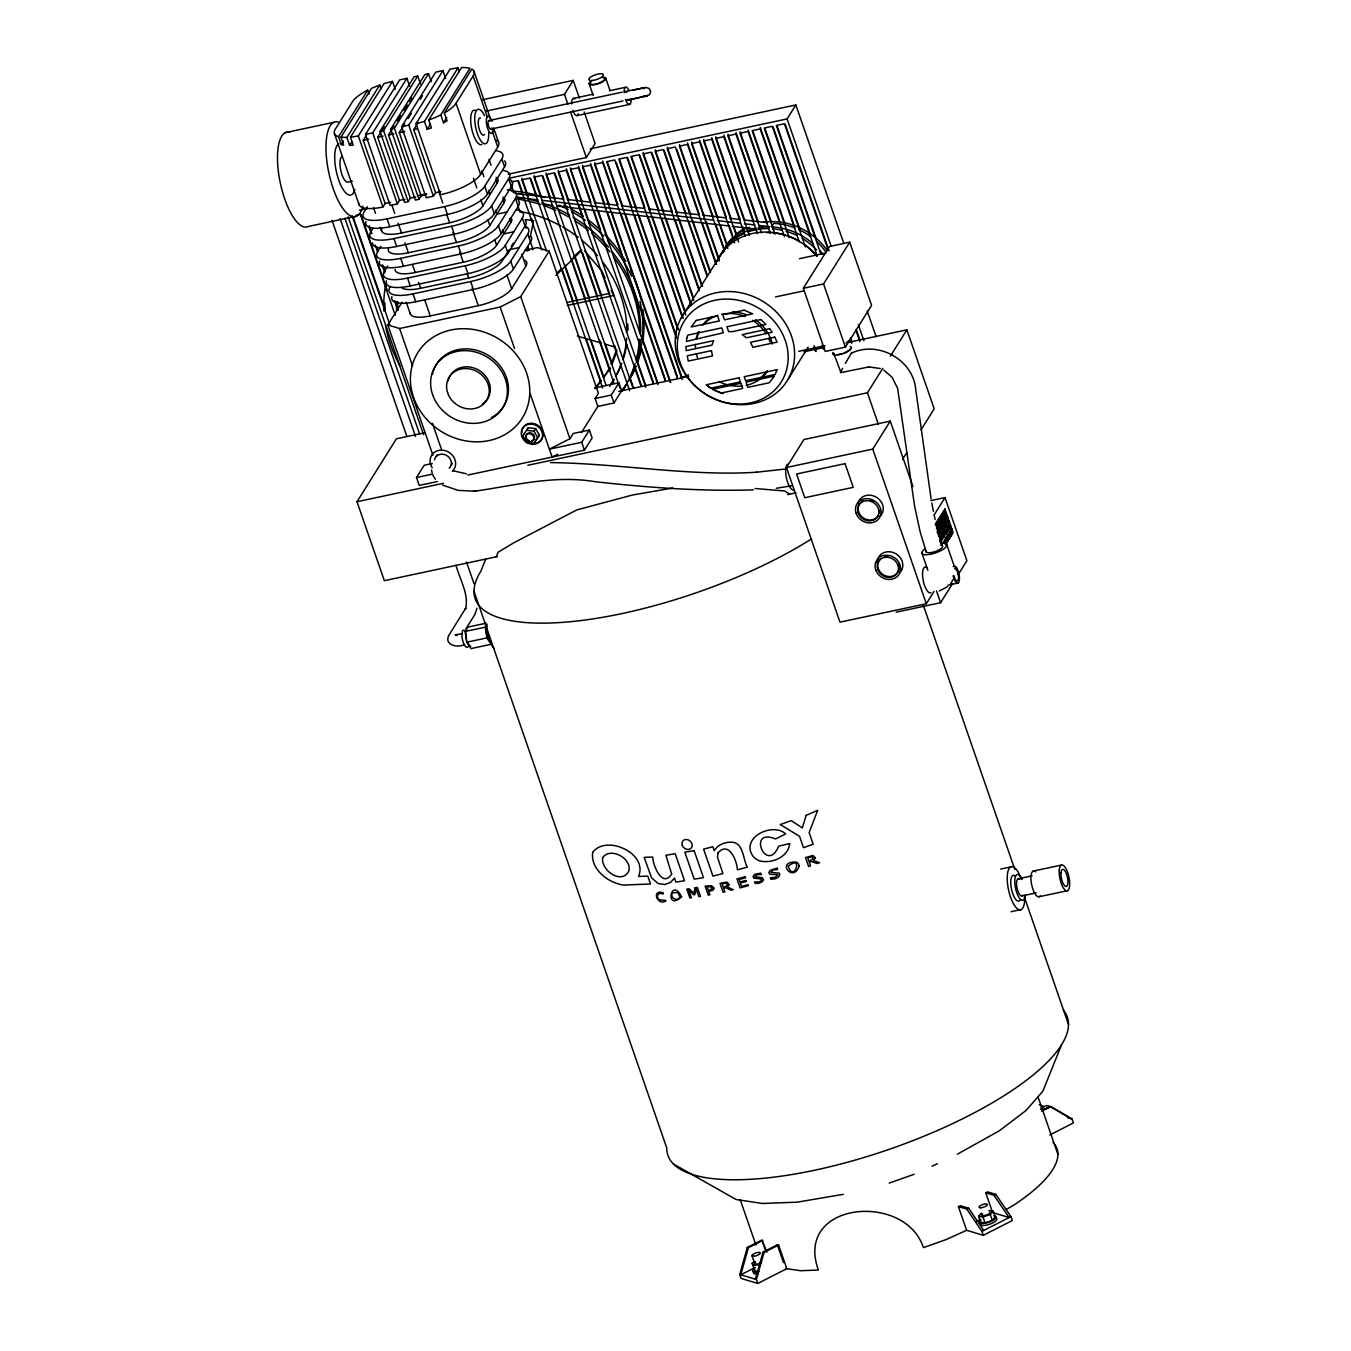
<?xml version="1.0" encoding="UTF-8"?>
<svg xmlns="http://www.w3.org/2000/svg" width="1351" height="1351" viewBox="0 0 1351 1351"><rect width="100%" height="100%" fill="white"/><g stroke="black" fill="none" stroke-linecap="round" stroke-linejoin="round"><path stroke-width="1.5" d="M931.092 498.84L915.708 389.426C913.208 359.4 877.525 340.232 851.468 353.236M476.954 608.271L474.876 614.519L466.044 628.62M527.11 251.134L527.988 247.098M530.183 236.999L533.257 222.847M755.361 1279.194L763.045 1252.073L777.332 1244.811L778.615 1244.997L786.822 1268.69L757.776 1283.45L741.108 1278.434L739.74 1274.483L747.306 1247.429L761.947 1239.982L766.861 1252.259M762.758 1240.421L748.353 1247.733L740.787 1274.804L755.192 1267.474M757.776 1283.45L756.408 1279.498L764.092 1252.377L778.615 1244.997M609.74 367.945L603.593 377.824M611.125 364.28L616.647 349.588M611.935 364.449L616.765 351.598M485.634 559.365L480.973 570.966A211.33 66.706 -19.1 0 0 571 621.646A211.33 66.706 -19.1 0 0 811.613 538.863M1061.531 1044.83L1042.871 1091.203L1026.034 1110.471L999.335 1130.787L957.335 1154.227M496.121 556.832L498.215 552.154L513.633 542.882L576.742 509.952L632.319 495.057L672.764 487.998M953.13 579.511L950.614 583.733M842.636 368.384L840.406 372.707L869.419 366.813L868.575 366.881L880.244 368.502M845.405 363.402L851.856 352.324M381.151 88.946L379.783 85.012L371.542 88.305L340.925 137.228L343.661 145.114L341.296 144.608L338.561 136.704L367.708 90.145L369.076 94.097M341.296 144.608L343.458 141.146M395.218 89.284L392.482 81.398L384.039 83.593L350.466 137.228L353.202 145.114L349.656 145.368L346.92 137.481L379.783 85.012M349.656 145.368L351.851 141.872M350.466 137.228L358.336 135.944L392.482 81.398M404.962 199.273L399.541 200.438L397.363 203.933L390.152 205.47L365.547 134.408L399.693 79.861L406.904 78.324L409.64 86.211M358.842 203.393A34.349 10.842 -19.1 0 0 382.941 207.007L385.136 203.511L363.267 140.335L366.56 135.066M365.547 134.408L372.758 132.871L406.904 78.324M415.77 196.976L410.366 198.124L408.171 201.62L404.574 202.38L379.969 131.334L414.115 76.771L417.712 76.011L420.448 83.897M399.541 200.438L377.672 137.262L384.292 126.69M379.969 131.334L383.566 130.557L417.712 76.011M426.578 194.662L421.174 195.811L418.979 199.306L415.382 200.083L390.777 129.02L424.923 74.474L428.537 73.697L431.273 81.6M410.366 198.124L388.497 134.965L394.002 126.15M397.312 120.864L400.622 115.578M403.932 110.292L407.242 105.023M409.437 101.494L411.65 97.964M390.777 129.02L394.374 128.244L428.537 73.697M441 191.589L435.596 192.737L433.401 196.233L426.19 197.77L401.585 126.707L435.748 72.16L442.959 70.624L445.678 78.527M421.174 195.811L399.305 132.651L404.81 123.836M408.12 118.567L411.43 113.281M420.262 99.18L422.458 95.668M401.585 126.707L408.796 125.17L442.959 70.624M496.425 140.149A34.349 10.842 -19.1 0 1 497.742 147.056L480.652 174.33A34.349 10.842 -19.1 0 1 440.612 194.696L416.007 123.633L450.153 69.087L458.023 67.803L459.391 71.755M435.596 192.737L413.727 129.578L418.135 122.519M367.269 206.821L364.078 211.938A34.349 10.842 -19.1 0 0 387.045 218.845L444.715 206.534A34.349 10.842 -19.1 0 0 484.756 186.168L501.846 158.894A34.349 10.842 -19.1 0 0 496.29 150.721M416.007 123.633L424.45 121.438L458.023 67.803M428.706 120.019L461.569 67.55A34.349 10.842 -19.1 0 1 469.945 68.327L440.781 114.886A34.349 10.842 -19.1 0 1 428.706 120.019L431.442 127.923L427.186 129.324L424.45 121.438M427.186 129.324L430.547 123.971M440.781 114.886L443.516 122.789L447.08 120.864L444.344 112.96L471.82 69.087A34.349 10.842 -19.1 0 1 473.137 75.994L487.491 117.453M373.045 228.268L370.9 231.68A34.349 10.842 -19.1 0 0 393.884 238.587L451.555 226.276A34.349 10.842 -19.1 0 0 491.595 205.909L508.668 178.636A34.349 10.842 -19.1 0 0 503.112 170.446M443.516 122.789L446.759 117.605M444.344 112.96A34.349 10.842 -19.1 0 0 456.047 103.267L473.137 75.994M380.948 246.304L377.74 251.404A34.349 10.842 -19.1 0 0 400.707 258.328L458.377 246.017A34.349 10.842 -19.1 0 0 498.435 225.651L515.508 198.377A34.349 10.842 -19.1 0 0 507.149 189.934M387.788 266.029L384.579 271.146A34.349 10.842 -19.1 0 0 407.546 278.07L465.217 265.759A34.349 10.842 -19.1 0 0 505.274 245.392L522.347 218.119A34.349 10.842 -19.1 0 0 516.791 209.929M432.928 455.253L387.821 324.966L402.058 302.236M365.969 221.547A34.349 10.842 -19.1 0 0 389.78 226.748L447.451 214.437A34.349 10.842 -19.1 0 0 487.491 194.071L504.565 166.798A34.349 10.842 -19.1 0 0 504.615 160.87M381.691 228.691A28.624 9.035 -19.1 0 0 401.534 233.014L449.596 222.763A28.624 9.035 -19.1 0 0 482.966 205.791L497.185 183.061A28.624 9.035 -19.1 0 0 496.104 177.302M486.326 111.052L564.465 94.367L573.229 80.385L579.376 98.15M372.504 242.876A34.349 10.842 -19.1 0 0 396.62 246.473L454.291 234.179A34.349 10.842 -19.1 0 0 494.331 213.813L511.404 186.539A34.349 10.842 -19.1 0 0 510.087 179.615M388.514 248.432A28.624 9.035 -19.1 0 0 408.374 252.755L456.418 242.488A28.624 9.035 -19.1 0 0 489.805 225.533L504.024 202.802A28.624 9.035 -19.1 0 0 502.927 197.043M379.631 261.03A34.349 10.842 -19.1 0 0 403.442 266.215L461.113 253.904A34.349 10.842 -19.1 0 0 501.17 233.554L518.244 206.281A34.349 10.842 -19.1 0 0 518.294 200.353M395.117 269.474A28.624 9.035 -19.1 0 0 415.196 272.497L463.258 262.229A28.624 9.035 -19.1 0 0 496.628 245.257L510.864 222.543A28.624 9.035 -19.1 0 0 510.898 217.612M511.252 246.439L513.279 243.197M386.47 280.772A34.349 10.842 -19.1 0 0 410.282 285.956L467.953 273.645A34.349 10.842 -19.1 0 0 507.993 253.296L525.083 226.005A34.349 10.842 -19.1 0 0 525.117 220.095M497.54 556.528L384.343 580.694L357.002 501.745L396.4 438.805L425.227 432.641M390.051 286.936A34.349 10.842 -19.1 0 0 413.018 293.859L470.688 281.548A34.349 10.842 -19.1 0 0 510.729 261.182L527.819 233.909A34.349 10.842 -19.1 0 0 524.627 226.242M391.942 296.561A34.349 10.842 -19.1 0 0 415.753 301.746L473.424 289.435A34.349 10.842 -19.1 0 0 513.464 269.085L530.538 241.795A34.349 10.842 -19.1 0 0 530.588 235.885M508.196 174.211L586.351 157.527L595.099 143.544L584.172 111.964M410.147 312.908A28.624 9.035 -19.1 0 0 430.243 315.914L478.305 305.664A28.624 9.035 -19.1 0 0 511.674 288.692L525.894 265.961A28.624 9.035 -19.1 0 0 524.813 260.203M387.821 324.966L399.609 328.513L500.174 307.049L520.709 296.612L549.182 251.151L537.394 247.605L525.083 250.239M437.403 481.547L419.232 485.431L416.496 477.528L424.163 465.301L432.236 463.562M522.786 435.951L528.258 427.693L535.722 428.588L539.353 435.123L533.881 443.364L526.417 442.469L522.786 435.951L524.424 433.316M528.258 427.693L526.62 430.31L534.084 431.222L537.715 437.741M534.084 431.222L535.722 428.588M533.881 443.364L539.353 435.123M589.374 430.04L581.707 442.267L549.384 449.174L569.919 438.72L573.212 433.485L589.374 430.04L592.11 437.927L584.443 450.17L467.97 475.028M581.42 432.641L597.834 406.415L595.099 398.511L598.392 393.276L549.182 251.151M595.099 398.511L611.26 395.066L618.927 382.823L621.663 390.726L613.996 402.953L597.834 406.415M487.12 624.246L485.296 627.168L486.9 637.908L491.224 644.258L471.026 648.581L466.686 642.215L465.099 631.474L467.834 627.1L486.022 623.233M509.513 178.163L787.109 118.922L795.857 104.939L843.851 243.552M681.394 317.553L718.614 258.109M803.338 288.27L829.48 246.507L849.678 242.184L871.564 305.36L845.405 347.123L825.208 351.429L803.338 288.27L823.536 283.963L849.678 242.184M788.427 378.652L808.134 347.173M933.963 591.485L926.313 603.728L839.967 622.152L786.417 467.514L803.929 439.531L890.275 421.107L912.921 486.529M527.836 465.284L867.443 392.786L882.777 368.316M890.444 356.073L906.859 329.847L934.2 408.813L921.061 429.787M786.417 467.514L872.763 449.089L890.275 421.107M902.451 459.509L906.825 452.517M934.048 515.052L945.008 497.573L966.877 560.733L958.112 574.715M935.078 524.745L944.923 509.006L953.13 532.699L945.464 544.926L945.193 539.235M936.446 528.697L945.193 514.697L944.923 509.006M939.739 540.89L940.178 540.18C938.692 534.743 942.474 545.855 940.397 540.788L940.499 543.068M941.9 544.487L950.665 530.487L945.193 514.697M955.343 569.565L956.44 567.808L958.518 573.803M896.169 612.189L940.6 602.698L952.641 583.463M840.795 372.133L833.668 353.236A8.798 2.786 -19.1 0 0 833.939 353.911M595.065 388.261L601.026 380.526M603.407 377.419L610.551 368.114M595.267 388.666L601.212 380.914M988.814 1210.513L993.188 1211.205L995.231 1217.133L992.343 1220.375L985.082 1222.908L980.691 1222.216L978.648 1216.288L981.535 1213.046M978.648 1216.288L983.021 1216.998L990.3 1214.448L993.188 1211.205M556.544 273.392L561.104 269.001M573.229 257.281L580.795 249.952M555.886 275.418L581.639 250.526M643.059 88.794L646.133 87.393L649.291 88.592L650.675 91.648L649.493 94.806L628.671 100.092M947.76 586.587L939.333 590.978M991.938 1210.58L985.774 1192.815L987.463 1191.852L995.788 1194.352L1010.953 1216.609L1012.321 1220.544L983.275 1235.321L966.624 1230.305L945.852 1239.678L923.392 1247.615C905.525 1191.852 793.712 1201.259 818.368 1270.024L800.434 1270.717L785.539 1268.488M1006.36 1209.381L1013.503 1205.278A158.506 50.038 -19.1 0 0 1052.919 1142.338M758.451 1270.936L755.091 1271.46L752.186 1263.269L755.108 1261.598M557.727 454.223L552.12 457.06L530.251 393.901M1042.584 1109.931L1050.825 1106.587L1072.052 1119L1073.42 1122.951L1049.828 1134.941M1041.672 1111.248L1050.825 1106.587M966.624 1230.305L958.416 1206.612L966.809 1209.145L968.633 1208.216L983.731 1230.457M985.774 1192.815L993.964 1195.28L995.788 1194.352M983.275 1235.321L981.907 1231.369L1010.953 1216.609M932.021 1166.2L937.391 1163.785M958.416 1206.612L960.358 1205.734L968.633 1208.216M975.743 1221.625L980.86 1219.311M680.735 378.027L688.52 374.852M889.228 1183.088L914.154 1174.289M770.492 877.728C771.151 881.376 781.908 877.424 779.392 873.134L770.813 872.391L773.262 869.943L777.686 869.47L777.197 868.034L770.205 870.331L768.803 872.645L769.884 874.317L777.94 874.722L775.288 877.339L770.492 877.728L771.033 879.265M843.26 1194.335L797.174 1202.17L762.589 1203.488L736.075 1199.519L673.44 1164.005M285.314 132.651L333.781 122.316M482.729 99.687L573.229 80.385M363.267 140.335L368.671 139.187M377.672 137.262L383.076 136.113M388.497 134.965L393.901 133.8M399.305 132.651L404.709 131.503M413.727 129.578L417.324 128.801M573.044 98.505L593.241 94.198M609.402 90.753L625.564 87.291M489.011 120.526L622.169 92.172M632.285 90.348L645.001 87.579L624.466 91.699M490.582 129.156L622.98 100.953M577.198 115.561L629.701 104.365M352.341 181.169L348.305 182.03A13.206 4.577 78 0 1 340.959 171.239A13.206 4.577 78 0 1 342.09 156.446M590.252 148.83L795.857 104.939M418.624 195.456L426.646 193.733M385.136 203.511L390.54 202.346M359.417 210.199L367.641 208.442M356.242 215.13L360.278 214.269L395.252 315.256M511.759 181.929L517.821 180.629L541.819 249.952M356.596 216.16L308.129 226.512A48.433 16.769 78 0 1 279.843 180.73A48.433 16.769 78 0 1 289.722 132.364M506.963 212.023L496.915 214.167L495.547 210.216M513.802 231.747L503.754 233.909L502.386 229.957M519.274 247.554L509.209 249.699L502.099 261.064A28.624 9.035 -19.1 0 1 468.729 278.019L420.668 288.287A28.624 9.035 -19.1 0 1 401.483 287.459M567.488 302.371L609.909 293.319M567.319 305.427L613.776 295.514L611.142 290.195M799.539 258.649L825.731 253.059M775.575 296.916L803.777 290.904M594.693 388.007L618.927 382.823M798.745 351.328L824.937 345.738M618.69 391.351L688.672 376.422M803.946 351.817L824.532 347.427M849.222 342.158L906.859 329.847M416.496 477.528L432.658 474.083M357.002 501.745L443.449 483.286M786.721 468.881L756.205 472.259M791.568 485.803L776.285 488.251M787.768 494.584L795.992 492.828M930.856 500.596L945.008 497.573M465.099 631.474L485.296 627.168M462.059 633.805L455.101 634.767L457.026 635.544M466.686 642.215L486.9 637.908M464.592 644.478C458.124 648.092 444.023 645.423 448.701 635.612L465.774 608.119L465.369 609.25C469.472 594.879 459.965 580.187 455.996 565.123M947.946 585.236L958.045 583.075M1000.686 869.048L1010.784 866.903M1033.059 871.125L1061.346 865.079M1017.945 878.842L1032.08 875.82M1022.082 895.899L1036.234 892.876M1039.291 896.709L1067.56 890.681M1011.055 911.705L1021.153 909.561M626.965 100.143L647.484 96.022L644.191 95.685M759.769 1264.485L753.031 1265.549L752.186 1263.269M475.721 491.089C516.487 485.077 554.721 474.893 595.504 481.75C647.889 487.576 700.662 491.511 753.402 489.873M442.571 485.127L458.192 490.379L474.404 491.173M473.576 491.24L476.548 491.038M756.864 472.208C690.716 476.565 618.606 463.427 550.499 462.582M346.92 137.481L340.925 137.228M755.091 488.522L784.779 490.987L789.609 494.196M515.069 193.446L563.063 199.002M567.234 199.492L590.167 202.143M594.356 202.633L617.289 205.284M621.46 205.774L644.41 208.426M648.581 208.915L671.531 211.567M675.703 212.056L698.653 214.708M702.824 215.181L725.774 217.849M729.945 218.322L740.382 219.537M744.553 220.027L767.503 222.679M517.061 197.432L537.918 199.847M542.089 200.32L713.159 220.129M717.33 220.618L740.28 223.27M744.452 223.759L754.871 224.958M759.042 225.448L769.479 226.664M542.359 204.356L552.795 205.572M556.967 206.061L728.037 225.853M732.208 226.343L755.158 228.994M466.483 473.813L453.277 470.824M525.759 219.487L533.679 220.821M577.417 336.044L601.364 343.07M605.366 344.235L615.347 347.173M1067.374 1117.598L1072.052 1119M992.613 1212.556L1009.129 1217.521L993.964 1195.28M747.306 1247.429L748.353 1247.733M763.045 1252.073L764.092 1252.377M739.74 1274.483L756.408 1279.498M1040.422 1105.034L1043.985 1107.094M1039.375 1104.73L1042.938 1106.79M1049.778 1106.266L1071.022 1118.696M883.824 370.123L892.184 377.351L897.638 388.396L914.61 506.237L920.149 531.872L926.229 552.086M584.476 250.611L601.499 270.707M966.809 1209.145L981.907 1231.369M435.36 479.25L432.708 474.826M602.377 272.48L604.995 277.799M937.104 531.602L939.283 537.023M754.23 1269.18L755.091 1271.46M867.173 310.865L876.09 336.619M946.916 545.044L954.127 565.833M787.109 118.922L830.983 245.646M858.409 324.865L863.897 340.705M785.184 124.208L829.075 250.948M856.5 330.168L859.928 340.08M828.315 250.475L784.424 123.735L776.352 125.457L820.918 254.174M855.757 329.695L859.861 341.567M777.112 125.93L816.19 238.823M850.488 337.834L851.856 341.803M850.421 339.337L851.789 343.289M936.496 590.86L940.6 602.698M867.443 392.786L878.386 424.366M921.804 552.762L927.884 570.291M773.059 126.808L810.093 233.74M816.882 255.035L772.316 126.319L764.227 128.041L805.382 246.861M823.536 283.963L845.405 347.123M764.987 128.531L799.961 229.518M872.763 449.089L926.313 603.728M760.258 127.399L793.864 224.452M799.285 241.778L760.191 128.902L752.119 130.625L789.153 237.573M923.257 605.045L1014.821 869.453M1024.463 897.284L1068.523 1024.514M752.862 131.115L785.1 224.182M748.15 130L780.371 223.067M784.424 236.459L748.082 131.486L739.993 133.209L774.967 234.213M822.134 345.366L823.502 349.335M740.061 131.722L771.607 222.814M814.129 345.603L816.19 351.53M814.062 347.089L815.43 351.057M736.025 132.584L766.878 221.699M770.239 233.098L735.957 134.087L727.885 135.809L761.474 232.845M727.953 134.306L758.114 221.446M723.9 135.168L753.385 220.314M757.438 233.706L723.832 136.671L715.76 138.393L749.366 235.429M715.827 136.89L744.621 220.061M711.791 137.751L739.909 218.946M742.645 226.867L744.013 230.835M745.313 236.29L711.724 139.254L703.635 140.977L738.609 241.981M1038.108 1097.181L1057.934 1154.429M703.702 139.474L731.144 218.693M733.88 226.613L736.616 234.534M699.666 140.335L726.416 217.579M729.152 225.499L732.58 235.395M734.572 242.842L699.598 141.838L691.526 143.561L727.868 248.516M691.594 142.058L717.651 217.325M720.387 225.245L727.243 245.038M687.541 142.919L712.923 216.194M715.658 224.114L724.575 249.867M724.508 251.37L687.473 144.422L679.401 146.144L719.171 261.013M679.469 144.658L704.158 215.94M706.218 221.885L719.239 259.51M676.8 149.471L699.43 214.826M702.182 222.746L716.57 264.34M715.827 263.85L675.365 147.006L667.276 148.728L709.799 271.517M667.343 147.242L690.665 214.573M692.725 220.517L710.558 272.007M664 150.079L685.936 213.458M688.689 221.378L707.198 274.844M707.13 276.347L663.24 149.589L655.167 151.329L701.794 285.99M655.235 149.826L677.172 213.188M679.232 219.132L702.554 286.463M651.874 152.663L672.443 212.073M675.196 219.993L699.193 289.317M699.126 290.803L651.131 152.19L643.042 153.913L693.789 300.462M643.11 152.41L663.679 211.82M665.739 217.764L693.181 296.984M639.766 155.247L658.275 208.729M661.703 218.626L691.188 303.772M691.121 305.275L639.006 154.774L630.934 156.496L685.784 314.918M605.839 78.493L609.926 90.297M631.677 156.969L650.203 210.452M652.246 216.38L685.177 311.439M627.641 157.847L644.782 207.345M648.21 217.258L683.184 318.245M682.441 317.772L626.881 157.358L618.809 159.08L677.78 329.391M990.3 1214.448L992.343 1220.375M619.569 159.57L636.709 209.067M638.77 215.012L678.54 329.88M983.021 1216.998L985.082 1222.908M589.104 83.644L593.19 95.431M616.208 162.407L631.289 205.977M634.717 215.873L675.872 334.693M676.496 338.172L614.773 159.942L606.683 161.664L682.12 379.513M607.443 162.154L622.524 205.724M625.277 213.644L682.187 378.01M602.715 161.039L617.812 204.592M621.24 214.505L677.459 376.895M677.391 378.381L602.647 162.525L594.575 164.248L670.012 382.097M594.643 162.762L609.048 204.339M611.783 212.259L670.755 382.569M590.607 163.623L604.319 203.224M607.747 213.12L622.152 254.714M644.089 318.093L665.351 379.479M665.283 380.982L590.539 165.109L582.45 166.849L657.886 384.68M564.465 94.367L567.893 104.23M570.629 112.133L586.351 157.527M582.517 165.346L595.555 202.971M598.29 210.891L609.267 242.572M641.489 335.656L657.954 383.177M578.481 166.207L590.826 201.856M594.254 211.752L600.418 229.569M641.573 348.389L653.225 382.063M653.158 383.566L578.414 167.71L570.342 169.432L645.761 387.264M570.409 167.929L582.061 201.603M584.797 209.523L589.61 223.371M636.929 360.025L645.829 385.761M566.356 168.791L577.333 200.472M579.393 206.416L582.821 216.312M601.33 269.795L608.879 291.58M634.936 366.83L641.117 384.647M641.05 386.15L566.289 170.294L558.216 172.016L632.96 387.872M558.284 170.513L568.568 200.218M571.321 208.138L572.689 212.107M587.077 253.684L601.482 295.278M630.292 378.449L633.72 388.362M554.923 173.35L563.84 199.104M582.365 252.569L597.446 296.139M614.587 345.653L616.647 351.598M629.617 390.709L554.18 172.877L546.091 174.6L620.16 388.48M546.159 173.097L555.075 198.85M574.969 256.285L589.374 297.862M605.147 343.407L612.003 363.216M542.815 175.951L550.347 197.736M571.608 259.122L585.321 298.723M599.726 340.317L610.01 370.022M614.063 383.397L542.055 175.461L533.983 177.184L605.991 385.119M611.26 395.066L613.996 402.953M534.05 175.698L541.582 197.466M564.904 264.813L577.249 300.446M590.961 340.064L603.998 377.689M530.69 178.535L536.871 196.351M562.236 269.626L573.212 301.307M586.233 338.932L600.638 380.526M602.63 387.973L529.947 178.045L521.858 179.767L546.547 251.066M521.925 178.281L528.106 196.098M518.581 181.118L522.01 191.015M531.602 218.744L532.97 222.712M473.998 71.299L490.396 118.668M493.824 128.531L498.603 142.345M511.185 184.817L513.92 192.737M524.897 224.435L526.265 228.387M492.271 131.267L497.742 147.056M501.846 158.894L504.565 166.798M508.668 178.636L513.177 192.264M515.508 198.377L520.034 212.073M522.347 218.119L525.083 226.005M527.819 233.909L533.054 249.699M527.65 246.591L529.018 250.56M488.994 159.367L491.038 165.295M495.817 179.109L497.185 183.061M502.656 198.85L504.024 202.802M509.496 218.592L510.864 222.543M521.807 254.123L525.894 265.961M581.707 442.267L584.443 450.17M481.868 170.733L483.928 176.66M488.707 190.474L490.075 194.426M456.047 103.267L480.652 174.33M484.756 186.168L487.491 194.071M491.595 205.909L494.331 213.813M498.435 225.651L501.17 233.554M505.274 245.392L507.993 253.296M510.729 261.182L513.464 269.085M520.709 296.612L569.919 438.72M473.39 178.146L476.819 188.025M480.905 199.864L482.966 205.791M487.745 219.605L489.805 225.533M494.584 239.347L496.628 245.257M506.878 274.878L511.674 288.692M500.174 307.049L514.528 348.507M444.715 206.534L447.451 214.437M451.555 226.276L454.291 234.179M458.377 246.017L461.113 253.904M465.217 265.759L467.953 273.645M470.688 281.548L473.424 289.435M438.653 191.167L442.756 203.022M446.86 214.86L449.596 222.763M453.007 232.625L456.418 242.488M459.847 252.367L463.258 262.229M467.362 274.084L468.729 278.019M472.141 287.898L478.305 305.664M408.796 125.17L433.401 196.233M394.374 128.244L418.979 199.306M777.332 1244.811L783.479 1262.577M383.566 130.557L408.171 201.62M762.639 1241.957L765.375 1249.844M372.758 132.871L397.363 203.933M740.196 1199.587L755.918 1244.997M391.959 205.386L394.695 213.272M398.106 223.151L401.534 233.014M404.945 242.876L408.374 252.755M412.46 264.593L415.196 272.497M418.624 282.359L420.668 288.287M424.771 300.125L430.243 315.914M752.017 1255.755L754.753 1263.658M358.336 135.944L382.941 207.007M387.045 218.845L389.78 226.748M393.884 238.587L396.62 246.473M400.707 258.328L403.442 266.215M407.546 278.07L410.282 285.956M413.018 293.859L415.753 301.746M373.467 207.497L375.51 213.407M380.29 227.221L381.657 231.173M406.263 302.236L410.366 314.074M369.178 225.769L371.93 233.689M376.726 247.554L378.094 251.506M382.907 265.37L384.951 271.315M369.11 227.255L371.17 233.199M375.291 245.088L377.351 251.033M382.147 264.897L384.883 272.818M394.492 300.53L397.92 310.443M334.491 133.732L359.096 204.795M361.038 214.741L387.095 289.992M399.609 328.513L412.595 366.02M432.404 423.268L441.304 448.92M352.949 216.464L385.187 309.548M352.206 215.991L389.915 324.899M348.153 216.852L423.589 434.684M466.483 561.982L474.049 583.801M344.877 218.203L419.621 434.043M473.981 591.265L666.735 1147.911A211.33 66.706 -19.1 0 0 890.41 1148.907A211.33 66.706 -19.1 0 0 1063.22 1009.94M340.08 218.575L415.517 436.407M332.008 220.314L406.752 436.153M934.25 515.423L935.162 519.561M431.543 469.945L432.117 472.782M933.372 511.286L931.802 502.994M951.763 528.748L952.033 534.439M950.395 524.796L950.935 536.195M949.027 520.844L949.297 526.552M949.567 532.243L949.837 537.934M947.659 516.909L947.929 522.601M948.47 533.983L948.74 539.691M946.291 512.958L946.561 518.649M947.372 535.739L947.659 541.43M946.291 537.495L946.561 543.186M943.825 510.762L944.096 516.454M942.728 512.502L942.998 518.193M941.647 514.258L941.917 519.949M940.549 515.998L940.82 521.689M939.452 517.754L939.722 523.445M938.354 519.493L938.624 525.201M937.256 521.25L937.526 526.941M936.159 522.989L936.344 526.789M953.232 566.66A8.798 3.057 78 0 1 958.383 571.76A8.798 3.057 78 0 1 958.281 582.923A8.798 3.057 78 0 1 953.147 575.881M954.414 568.146A6.603 2.28 78 0 1 958.079 573.55A6.603 2.28 78 0 1 957.521 580.947A6.603 2.28 78 0 1 953.84 575.543M629.228 99.197A4.408 1.52 78 0 1 627.371 99.315M626.037 92.476A4.408 1.52 78 0 1 627.438 91.8M850.201 346.515A9.913 3.124 -19.1 0 1 843.227 353.574A9.913 3.124 -19.1 0 1 832.942 352.611M488.674 132.786A17.614 6.096 78 0 1 481.26 141.348A17.614 6.096 78 0 1 474.91 115.207A17.614 6.096 78 0 1 484.536 115.73M603.407 77.176A8.798 2.786 -19.1 0 1 603.88 80.976A8.798 2.786 -19.1 0 1 592.65 84.944A8.798 2.786 -19.1 0 1 590.235 81.837M434.498 459.796A8.798 7.785 32.1 0 1 446.641 455.439A8.798 7.785 32.1 0 1 449.258 468.223M470.705 646.42A8.798 3.057 78 0 1 467.243 641.337M466.602 639.175A8.798 3.057 78 0 1 465.977 632.758M466.23 631.12A8.798 3.057 78 0 1 466.703 629.938M490.008 641.59A8.798 3.057 78 0 1 486.563 633.737A8.798 3.057 78 0 1 486.9 625.631M484.452 134.458A8.798 3.057 78 0 1 478.896 127.906A8.798 3.057 78 0 1 480.449 117.976M493.284 127.957A8.798 3.057 78 0 1 489.265 131.824A8.798 3.057 78 0 1 486.596 118.128A8.798 3.057 78 0 1 491.984 121.354M850.117 348.946A8.798 2.786 -19.1 0 1 849.272 349.909M847.938 350.922A8.798 2.786 -19.1 0 1 844.172 352.847M842.011 353.607A8.798 2.786 -19.1 0 1 837.823 354.502M468.121 646.605A8.798 3.057 78 0 1 462.566 640.036A8.798 3.057 78 0 1 464.119 630.123M578.329 113.754A8.798 3.057 78 0 1 572.925 110.529M571.642 103.926A8.798 3.057 78 0 1 574.732 98.978M481.834 144.489A17.614 6.096 78 0 1 471.533 127.855A17.614 6.096 78 0 1 475.13 110.258M432.219 467.818A13.206 11.669 32.1 0 1 434.853 451.994A13.206 11.669 32.1 0 1 452.112 454.899A13.206 11.669 32.1 0 1 452.467 471.212M940.448 545.01A8.798 2.786 -19.1 0 1 936.311 551.14A8.798 2.786 -19.1 0 1 926.347 550.549M631.12 98.944A8.798 3.057 78 0 1 629.313 104.466A8.798 3.057 78 0 1 625.445 99.332M624.145 92.712A8.798 3.057 78 0 1 629.042 90.416M602.664 77.666A7.701 2.432 -19.1 0 1 603.07 80.992A7.701 2.432 -19.1 0 1 593.258 84.454A7.701 2.432 -19.1 0 1 591.147 81.736M491.46 127.94A4.408 1.52 78 0 1 489.383 128.109A4.408 1.52 78 0 1 488.066 122.316A4.408 1.52 78 0 1 489.906 121.134M848.394 340.84A9.913 3.124 -19.1 0 1 845.929 343.07M436.187 456.317A8.798 7.785 32.1 0 1 437.42 454.713M452.197 463.14A8.798 7.785 32.1 0 1 451.487 465.048M521.79 432.877A11.011 9.727 32.1 0 1 530.825 423.251A11.011 9.727 32.1 0 1 542.798 432.05A11.011 9.727 32.1 0 1 535.857 443.212M527.717 441.845A11.011 9.727 32.1 0 1 525.404 440.139M526.215 437.707A4.408 3.884 32.1 0 1 528.883 432.894A4.408 3.884 32.1 0 1 534.287 435.985A4.408 3.884 32.1 0 1 531.619 440.781M529.406 440.696A4.408 3.884 32.1 0 1 526.704 438.703M940.684 543.17A13.206 4.171 -19.1 0 1 944.636 548.27A13.206 4.171 -19.1 0 1 926.262 554.754A13.206 4.171 -19.1 0 1 925.519 548.523M930.89 592.785A13.206 4.577 78 0 1 922.885 578.6A13.206 4.577 78 0 1 927.208 567.893M794 489.771A13.206 4.577 78 0 1 786.654 478.98A13.206 4.577 78 0 1 787.768 464.17M877.272 563.283A13.206 11.669 32.1 0 1 894.159 552.88A13.206 11.669 32.1 0 1 899.648 572.824M898.499 564.33A11.011 9.727 32.1 0 1 886.307 576.1A11.011 9.727 32.1 0 1 880.379 559.01M884.973 556.612A11.011 9.727 32.1 0 1 887.708 556.392M878.37 515.373A11.011 9.727 32.1 0 1 861.769 516.707A11.011 9.727 32.1 0 1 862.884 500.934M870.888 500.292A11.011 9.727 32.1 0 1 873.523 501.407M879.45 510.391A11.011 9.727 32.1 0 1 879.265 512.975M857.902 503.602A13.206 11.669 32.1 0 1 876.123 497.084A13.206 11.669 32.1 0 1 880.058 516.251M723.021 393.715A52.841 46.677 32.1 0 1 707.249 385.727M767.351 370.816A39.618 35.008 32.1 0 1 759.414 378.483M697.268 337.058A39.618 35.008 32.1 0 1 698.923 331.772M702.469 325.371A39.618 35.008 32.1 0 1 711.977 316.691M732.445 311.777A39.618 35.008 32.1 0 1 746.326 314.783M755.412 319.697A39.618 35.008 32.1 0 1 772.35 344.083M767.3 371.052A39.618 35.008 32.1 0 1 746.124 385.373M742.256 385.998A39.618 35.008 32.1 0 1 718.631 381.438M697.454 357.61A39.618 35.008 32.1 0 1 696.373 353.861M695.512 348.153A39.618 35.008 32.1 0 1 695.461 344.37M696.187 338.797A39.618 35.008 32.1 0 1 698.568 331.822M704.986 322.957A39.618 35.008 32.1 0 1 717.786 315.323M721.518 314.31A39.618 35.008 32.1 0 1 745.228 316.539M752.591 320.305A39.618 35.008 32.1 0 1 765.747 333.157M768.685 338.425A39.618 35.008 32.1 0 1 770.171 342.09M716.79 261.739A61.639 54.462 32.1 0 1 817.051 256.352M494.432 648.784A17.614 6.096 78 0 1 486.698 626.442M1024.683 896A22.021 7.616 78 0 1 1014.652 905.677A22.021 7.616 78 0 1 1007.947 871.429A22.021 7.616 78 0 1 1021.44 879.484M1020.073 900.07A13.206 4.577 78 0 1 1011.375 888.536A13.206 4.577 78 0 1 1015.395 876.14M1025.206 895.004A13.206 4.577 78 0 1 1018.772 897.132A13.206 4.577 78 0 1 1015.04 878.032A13.206 4.577 78 0 1 1022.133 879.231M1022.741 895.257A8.798 3.057 78 0 1 1016.948 887.573A8.798 3.057 78 0 1 1019.633 879.315M1040.27 895.764A13.206 4.577 78 0 1 1031.573 884.23A13.206 4.577 78 0 1 1035.592 871.834M354.823 189.393A26.412 9.153 78 0 1 338.628 179.734A26.412 9.153 78 0 1 338.966 143.645M362.845 206.196A48.433 16.769 78 0 1 331.299 182.638A48.433 16.769 78 0 1 338.189 122.012M996.683 1218.433A8.748 2.753 -19.1 0 1 988.628 1224.563A8.748 2.753 -19.1 0 1 980.623 1223.364M994.539 1217.775A8.748 2.753 -19.1 0 1 995.856 1217.977M993.863 1215.816A8.748 2.753 -19.1 0 1 994.319 1219.581A8.748 2.753 -19.1 0 1 983.173 1223.516A8.748 2.753 -19.1 0 1 980.775 1220.426M989.81 1212.016A4.408 1.385 -19.1 0 1 985.318 1215.376A4.408 1.385 -19.1 0 1 982.633 1213.857M1040.844 1108.208A4.408 1.385 -19.1 0 1 1047.295 1105.658A4.408 1.385 -19.1 0 1 1047.194 1108.006A4.408 1.385 -19.1 0 1 1040.81 1109.34M757.472 1273.892A8.748 2.753 -19.1 0 1 753.622 1271.815M758.789 1271.595A8.748 2.753 -19.1 0 1 755.091 1267.863M761.407 1262.611A4.408 1.385 -19.1 0 1 755.901 1264.148A4.408 1.385 -19.1 0 1 755.614 1262.307M397.768 309.953A118.871 105.023 32.1 0 1 397.701 301.83M627.81 324.189A118.871 105.023 32.1 0 1 627.928 330.269M626.78 344.353A118.871 105.023 32.1 0 1 625.699 350.213M625.26 352.121A118.871 105.023 32.1 0 1 623.706 357.846M621.781 363.487A118.871 105.023 32.1 0 1 616.934 374.261M614.046 379.344A118.871 105.023 32.1 0 1 609.656 385.879M385.001 309.311A132.077 116.693 32.1 0 1 384.849 302.996M385.626 290.431A132.077 116.693 32.1 0 1 386.2 286.311M516.335 197.01A132.077 116.693 32.1 0 1 524.239 198.276M528.173 199.087A132.077 116.693 32.1 0 1 537.867 201.569M541.683 202.751A132.077 116.693 32.1 0 1 569.48 215.029M572.959 217.089A132.077 116.693 32.1 0 1 608.406 247.081M612.239 251.759A132.077 116.693 32.1 0 1 640.695 333.241M640.374 339.54A132.077 116.693 32.1 0 1 636.203 361.815M634.936 365.749A132.077 116.693 32.1 0 1 629.38 378.956M622.997 389.223A132.077 116.693 32.1 0 0 626.543 384.208A132.077 116.693 32.1 0 1 623.267 389.46M399.828 365.496A132.077 116.693 32.1 0 1 385.44 325.034M383.904 311.051A132.077 116.693 32.1 0 1 385.44 286.024M517.213 199.036A132.077 116.693 32.1 0 1 540.586 204.508M544.419 205.791A132.077 116.693 32.1 0 1 555.734 210.334M559.432 212.073A132.077 116.693 32.1 0 1 568.383 216.785M575.306 220.99A132.077 116.693 32.1 0 1 588.529 230.565M591.637 233.166A132.077 116.693 32.1 0 1 609.892 251.928M613.59 256.69A132.077 116.693 32.1 0 1 639.631 332.886M639.428 339.202A132.077 116.693 32.1 0 1 636.203 359.619M635.105 363.571A132.077 116.693 32.1 0 1 622.169 391.199M396.603 309.683A118.871 105.023 32.1 0 1 396.687 301.56M520.338 211.6A118.871 105.023 32.1 0 1 560.918 225.989M562.725 226.985A118.871 105.023 32.1 0 1 578.245 237.337M581.504 239.938A118.871 105.023 32.1 0 1 597.666 255.744M602.816 262.128A118.871 105.023 32.1 0 1 626.83 332.025M626.594 338.105A118.871 105.023 32.1 0 1 622.608 359.602M621.376 363.368A118.871 105.023 32.1 0 1 615.836 376.017M613.962 379.411A118.871 105.023 32.1 0 1 609.706 386.031M626.56 384.258A132.077 116.693 32.1 0 1 623.132 389.324M518.514 193.514A132.077 116.693 32.1 0 1 522.482 194.088M559.027 205.099A132.077 116.693 32.1 0 1 568.146 209.591M571.676 211.533A132.077 116.693 32.1 0 1 585.338 220.348M588.614 222.797A132.077 116.693 32.1 0 1 603.745 236.155M607.916 240.562A132.077 116.693 32.1 0 1 631.576 276.246M640.053 301.408A132.077 116.693 32.1 0 1 637.132 362.237M635.73 366.104A132.077 116.693 32.1 0 1 629.667 379.023M511.725 190.964A132.077 116.693 32.1 0 1 544.977 197.499M563.806 205.065A132.077 116.693 32.1 0 1 567.437 206.889M572.773 209.793A132.077 116.693 32.1 0 1 583.092 216.244M588.073 219.808A132.077 116.693 32.1 0 1 600.519 230.21M604.843 234.415A132.077 116.693 32.1 0 1 625.851 261.503M630.866 270.724A132.077 116.693 32.1 0 1 641.151 299.652M642.941 309.599A132.077 116.693 32.1 0 1 642.975 340.52M641.522 348.642A132.077 116.693 32.1 0 1 637.537 362.44M636.051 366.273A132.077 116.693 32.1 0 1 628.739 380.779M720.066 256.487A61.639 54.462 32.1 0 1 724.018 249.395M726.433 246.102A61.639 54.462 32.1 0 1 756.273 228.133M758.114 227.779A61.639 54.462 32.1 0 1 769.631 226.85M813.353 243.974A61.639 54.462 32.1 0 0 771.573 226.9L773.751 223.405A61.639 54.462 32.1 0 1 794.979 227.947M820.344 251.1A61.639 54.462 32.1 0 1 822.827 254.224M722.261 252.992A61.639 54.462 32.1 0 1 744.485 229.653M746.107 228.826A61.639 54.462 32.1 0 1 749.501 227.356M798.694 229.535A61.639 54.462 32.1 0 1 810.82 236.695M817.017 241.829A61.639 54.462 32.1 0 1 826.17 252.333M722.549 253.127A61.639 54.462 32.1 0 1 724.237 249.411M726.196 245.865A61.639 54.462 32.1 0 1 732.411 237.776M735.332 234.956A61.639 54.462 32.1 0 1 743.759 228.893M763.281 222.223A61.639 54.462 32.1 0 1 827.268 250.577M720.792 254.613A61.639 54.462 32.1 0 1 744.502 233.318M747.964 231.933A61.639 54.462 32.1 0 1 768.533 228.589M772.4 228.758A61.639 54.462 32.1 0 1 782.178 230.244M786.029 231.257A61.639 54.462 32.1 0 1 797.242 235.648M802.494 238.553A61.639 54.462 32.1 0 1 816.561 249.867M766.642 232.642A57.232 50.561 32.1 0 1 770.745 232.676M772.806 232.811A57.232 50.561 32.1 0 1 785.184 235.108M788.697 236.256A57.232 50.561 32.1 0 1 798.88 240.934M803.625 243.923A57.232 50.561 32.1 0 1 816.713 255.981M432.455 374.21A39.618 35.008 32.1 0 1 491.46 357.475A39.618 35.008 32.1 0 1 491.392 417.56M448.093 380.864A22.021 19.454 32.1 0 1 480.078 371.018A22.021 19.454 32.1 0 1 482.324 404.084M367.708 90.145A34.349 10.842 -19.1 0 0 352.442 101.764L335.369 129.037A34.349 10.842 -19.1 0 0 338.561 136.704M799.167 866.025C793.476 883.537 775.339 861.144 796.009 862.09A4.543 4.306 -22.6 0 1 798.441 863.931L799.167 866.025M946.477 529.052L947.304 531.196L947.49 528.916L947.912 531.061A3.361 1.165 78 0 1 947.608 531.787C944.467 531.348 947.862 525.336 946.477 529.052M941.883 535.587C942.88 543.457 944.653 532.733 941.883 535.587M713.953 888.164L712.889 890.275L708.718 891.508L709.883 894.852L708.245 895.105L705.138 886.138L711.622 885.682L713.953 888.164M938.928 530.099C938.219 532.564 938.354 527.177 938.928 530.099M944.704 519.274L945.565 523.057L946.004 519.426L947.102 523.344L946.494 525.623A2.533 0.878 78 0 1 945.835 525.421L945.075 524.036A7.295 2.533 78 0 1 944.417 522.043L943.893 518.548A3.377 1.165 78 0 1 944.079 517.399L945.751 518.48L944.704 519.274M686.122 346.548L686.139 350.669L711.926 345.164L713.615 340.688L686.122 346.548M686.73 338.088L686.494 341.415L723.393 332.751L721.704 327.888L687.845 335.116L686.73 338.088M602.698 857.649C600.536 870.095 621.747 885.378 628.924 870.838C631.93 858.054 609.96 846.705 602.698 857.649M789.626 843.615C788.697 857.193 770.897 864.319 759.11 860.688A13.358 12.311 19 0 1 752 854.676C741.783 836.556 773.312 822.185 785.674 833.939L775.542 838.954C746.36 827.032 766.507 875.262 778.683 846.148L789.626 843.615M763.484 879.552L762.285 881.764L759.667 882.946A12.834 11.821 19 0 1 755.091 883.385L754.567 881.882L759.194 881.95L761.643 880.345L760.917 878.91L753.655 878.184L753.064 876.242L754.956 874.249L760.782 873.151L761.272 874.57L757.134 874.604L754.888 876.715L762.268 877.778L763.484 879.552M943.302 537.445L942.474 535.3L943.302 537.445M939.705 531.011L941.039 534.202L940.499 535.097L939.131 532.632L939.452 536.752L937.155 528.596L938.185 526.991L939.705 531.011M592.684 852.413C590.387 869.335 607.967 882.608 623.183 885.057L650.523 884.01L647.788 876.107L638.55 876.461C648.412 853.275 606.059 834.107 592.684 852.413M679.874 896.625C679.029 901.438 671.143 899.209 671.835 894.632A3.327 2.77 41.1 0 1 672.595 892.859L677.645 892.471L679.874 896.625M657.498 894.936C656.113 901.86 664.743 899.293 666.043 900.745C656.974 906.876 651.182 888.164 663.358 892.977L663.105 894.092A7.92 5.404 52.7 0 0 659.93 893.383L657.498 894.936M788.241 866.244C793.746 883.79 804.048 853.241 788.241 866.244M681.596 896.777C664.624 912.398 670.653 875.6 681.596 896.777M729.253 884.567L727.294 886.965L733.34 889.65L731.06 890.241L725.639 887.759L723.629 888.283L724.879 891.863L723.123 892.319L720.015 883.334L726.939 882.051L729.253 884.567M695.09 887.776L693.84 893.247L689.044 888.755L686.815 889.11L689.922 898.077L691.442 897.841L688.774 890.106L693.772 894.852L694.769 894.683L696.153 888.907L698.822 896.642L700.46 896.372L697.352 887.404L695.09 887.776M815.362 857.851L813.218 860.536L819.618 862.664L817.169 863.525L811.444 861.55L809.283 862.31L810.516 865.873L808.624 866.548L805.534 857.564L812.964 855.487L815.362 857.851M806.159 815.396L802.325 827.943L791.298 820.648L780.253 824.549L799.572 836.37L803.473 847.685L813.184 844.257L809.148 832.588L817.676 810.296L806.159 815.396M717.871 853.123L717.55 857.463L722.92 873.557L712.94 876.123L703.601 849.137L712.855 846.739L714.223 850.708C717.668 844.747 724.795 842.011 731.431 842.163C743.793 842.382 742.814 859.388 747.339 867.173L737.359 869.791C737.106 860.536 728.493 840.288 717.871 853.123M712.23 888.671L708.363 890.478L707.13 886.898L710.778 886.661L712.23 888.671M813.386 858.544L808.945 861.313L807.763 857.936L812.002 856.787L813.386 858.544M671.667 874.029C662.311 888.603 652.803 865.18 652.753 857.041L644.191 857.361L651.57 877.829L658.241 883.588L665.047 884.483L670.636 882.321L674.504 878.099L675.905 882.135L684.535 880.734L675.196 853.731L665.891 855.251L671.667 874.029M776.994 369.701L775.221 374.43L745.617 380.746L744.215 376.693L776.994 369.701M939.384 525.032L941.191 533.983L940.448 528.798L942.238 532.294L942.728 531.517L940.431 523.344L941.174 528.545L939.384 525.032M941.309 521.942L943.082 530.96L941.309 521.942M942.12 520.659L943.927 529.609L943.184 524.424L944.974 527.92L945.464 527.143L943.167 518.97L943.91 524.188L942.12 520.659M940.718 537.107C943.792 546.699 940.33 529.862 941.934 539.336L940.718 537.107M943.099 533.375L944.113 537.31L944.889 536.043L943.099 533.375M944.619 530.892C942.778 533.983 947.017 537.242 944.619 530.892M945.328 529.761L945.903 534.439L947.017 532.649L945.328 529.761M947.946 525.573L947.119 526.907L948.368 530.504L949.213 529.153L948.385 529.541L947.946 525.573M946.105 531.889L945.497 530.791L946.105 531.889M696.187 320.423L691.172 326.959L719.306 320.947L717.55 315.864L696.187 320.423M774.376 376.102L769.259 382.772L747.897 387.332L746.107 382.147L774.376 376.102M727.058 885.8L723.292 887.303L722.126 883.909L726.061 883.216L727.311 884.196A1.79 1.638 19 0 1 727.058 885.8M745.212 876.765L736.954 878.91L740.061 887.894L748.319 885.732L747.964 884.669L741.463 886.374L740.297 883.03L746.36 881.46L745.988 880.396L739.926 881.983L739.081 879.518L745.583 877.829L745.212 876.765M744.131 310.19L722.768 314.749L724.524 319.832L752.676 313.82L744.131 310.19M760.799 319.545L726.939 326.773L728.611 331.637L732.462 331.603L766.034 324.443L760.799 319.545M769.665 328.715L742.172 334.592L746.512 337.784L772.282 332.278L769.665 328.715M711.437 350.652L687.203 355.82L688.284 361.072L712.517 355.904L711.437 350.652M774.697 337.142L750.464 342.327L752.912 347.291L777.163 342.107L774.697 337.142M738.997 377.807L706.218 384.799L710.812 388.176L740.399 381.86L738.997 377.807M740.888 383.262L712.602 389.291L721.316 393.006L742.678 388.446L740.888 383.262M845.05 463.663L796.566 474.015L804.774 497.708L853.241 487.356L845.05 463.663M694.127 850.674L684.822 852.177L694.178 879.163L703.483 877.66L694.127 850.674M592.43 80.469A7.701 2.432 -19.1 0 0 603.424 74.879A7.701 2.432 -19.1 0 0 592.464 76.028A7.701 2.432 -19.1 0 0 592.43 80.469M521.79 436.373A11.011 9.727 32.1 0 0 539.893 441.693A11.011 9.727 32.1 0 0 533.983 424.586A11.011 9.727 32.1 0 0 521.79 436.373M525.657 438.585A4.408 3.884 32.1 0 0 532.902 440.696A4.408 3.884 32.1 0 0 530.538 433.857A4.408 3.884 32.1 0 0 525.657 438.585M877.745 569.514A11.011 9.727 32.1 0 0 895.848 574.817A11.011 9.727 32.1 0 0 889.937 557.727A11.011 9.727 32.1 0 0 877.745 569.514M875.735 569.936A13.206 11.669 32.1 0 0 897.452 576.32A13.206 11.669 32.1 0 0 890.36 555.801A13.206 11.669 32.1 0 0 875.735 569.936M856.146 513.38A13.206 11.669 32.1 0 0 877.863 519.747A13.206 11.669 32.1 0 0 870.77 499.228A13.206 11.669 32.1 0 0 856.146 513.38M858.155 512.941A11.011 9.727 32.1 0 0 876.259 518.26A11.011 9.727 32.1 0 0 870.348 501.153A11.011 9.727 32.1 0 0 858.155 512.941M680.212 362.811A57.232 50.561 32.1 0 0 774.376 390.439A57.232 50.561 32.1 0 0 743.59 301.543A57.232 50.561 32.1 0 0 680.212 362.811M678.354 360.16A61.639 54.462 32.1 0 0 779.763 389.932A61.639 54.462 32.1 0 0 746.613 294.197A61.639 54.462 32.1 0 0 678.354 360.16M1059.252 870.247A13.206 4.577 78 0 0 1066.361 890.765A13.206 4.577 78 0 0 1067.729 872.645A13.206 4.577 78 0 0 1059.252 870.247M1060.991 872.797A8.798 3.057 78 0 0 1065.719 886.476A8.798 3.057 78 0 0 1066.631 874.384A8.798 3.057 78 0 0 1060.991 872.797M682.221 845.253A5.522 4.593 41.1 0 0 690.986 848.344A5.522 4.593 41.1 0 0 687.98 839.765A5.522 4.593 41.1 0 0 682.221 845.253M980.59 1207.794A4.408 1.385 -19.1 0 0 987.328 1204.788A4.408 1.385 -19.1 0 0 981.637 1204.974A4.408 1.385 -19.1 0 0 980.59 1207.794M753.588 1256.261A4.408 1.385 -19.1 0 0 760.309 1253.238A4.408 1.385 -19.1 0 0 754.618 1253.424A4.408 1.385 -19.1 0 0 753.588 1256.261M432.641 394.762A39.618 35.008 32.1 0 0 497.844 413.896A39.618 35.008 32.1 0 0 476.531 352.358A39.618 35.008 32.1 0 0 432.641 394.762M413.541 397.329A61.639 54.462 32.1 0 0 514.951 427.085A61.639 54.462 32.1 0 0 481.8 331.367A61.639 54.462 32.1 0 0 413.541 397.329M447.705 393.073A22.021 19.454 32.1 0 0 483.928 403.696A22.021 19.454 32.1 0 0 472.09 369.499A22.021 19.454 32.1 0 0 447.705 393.073"/></g></svg>
